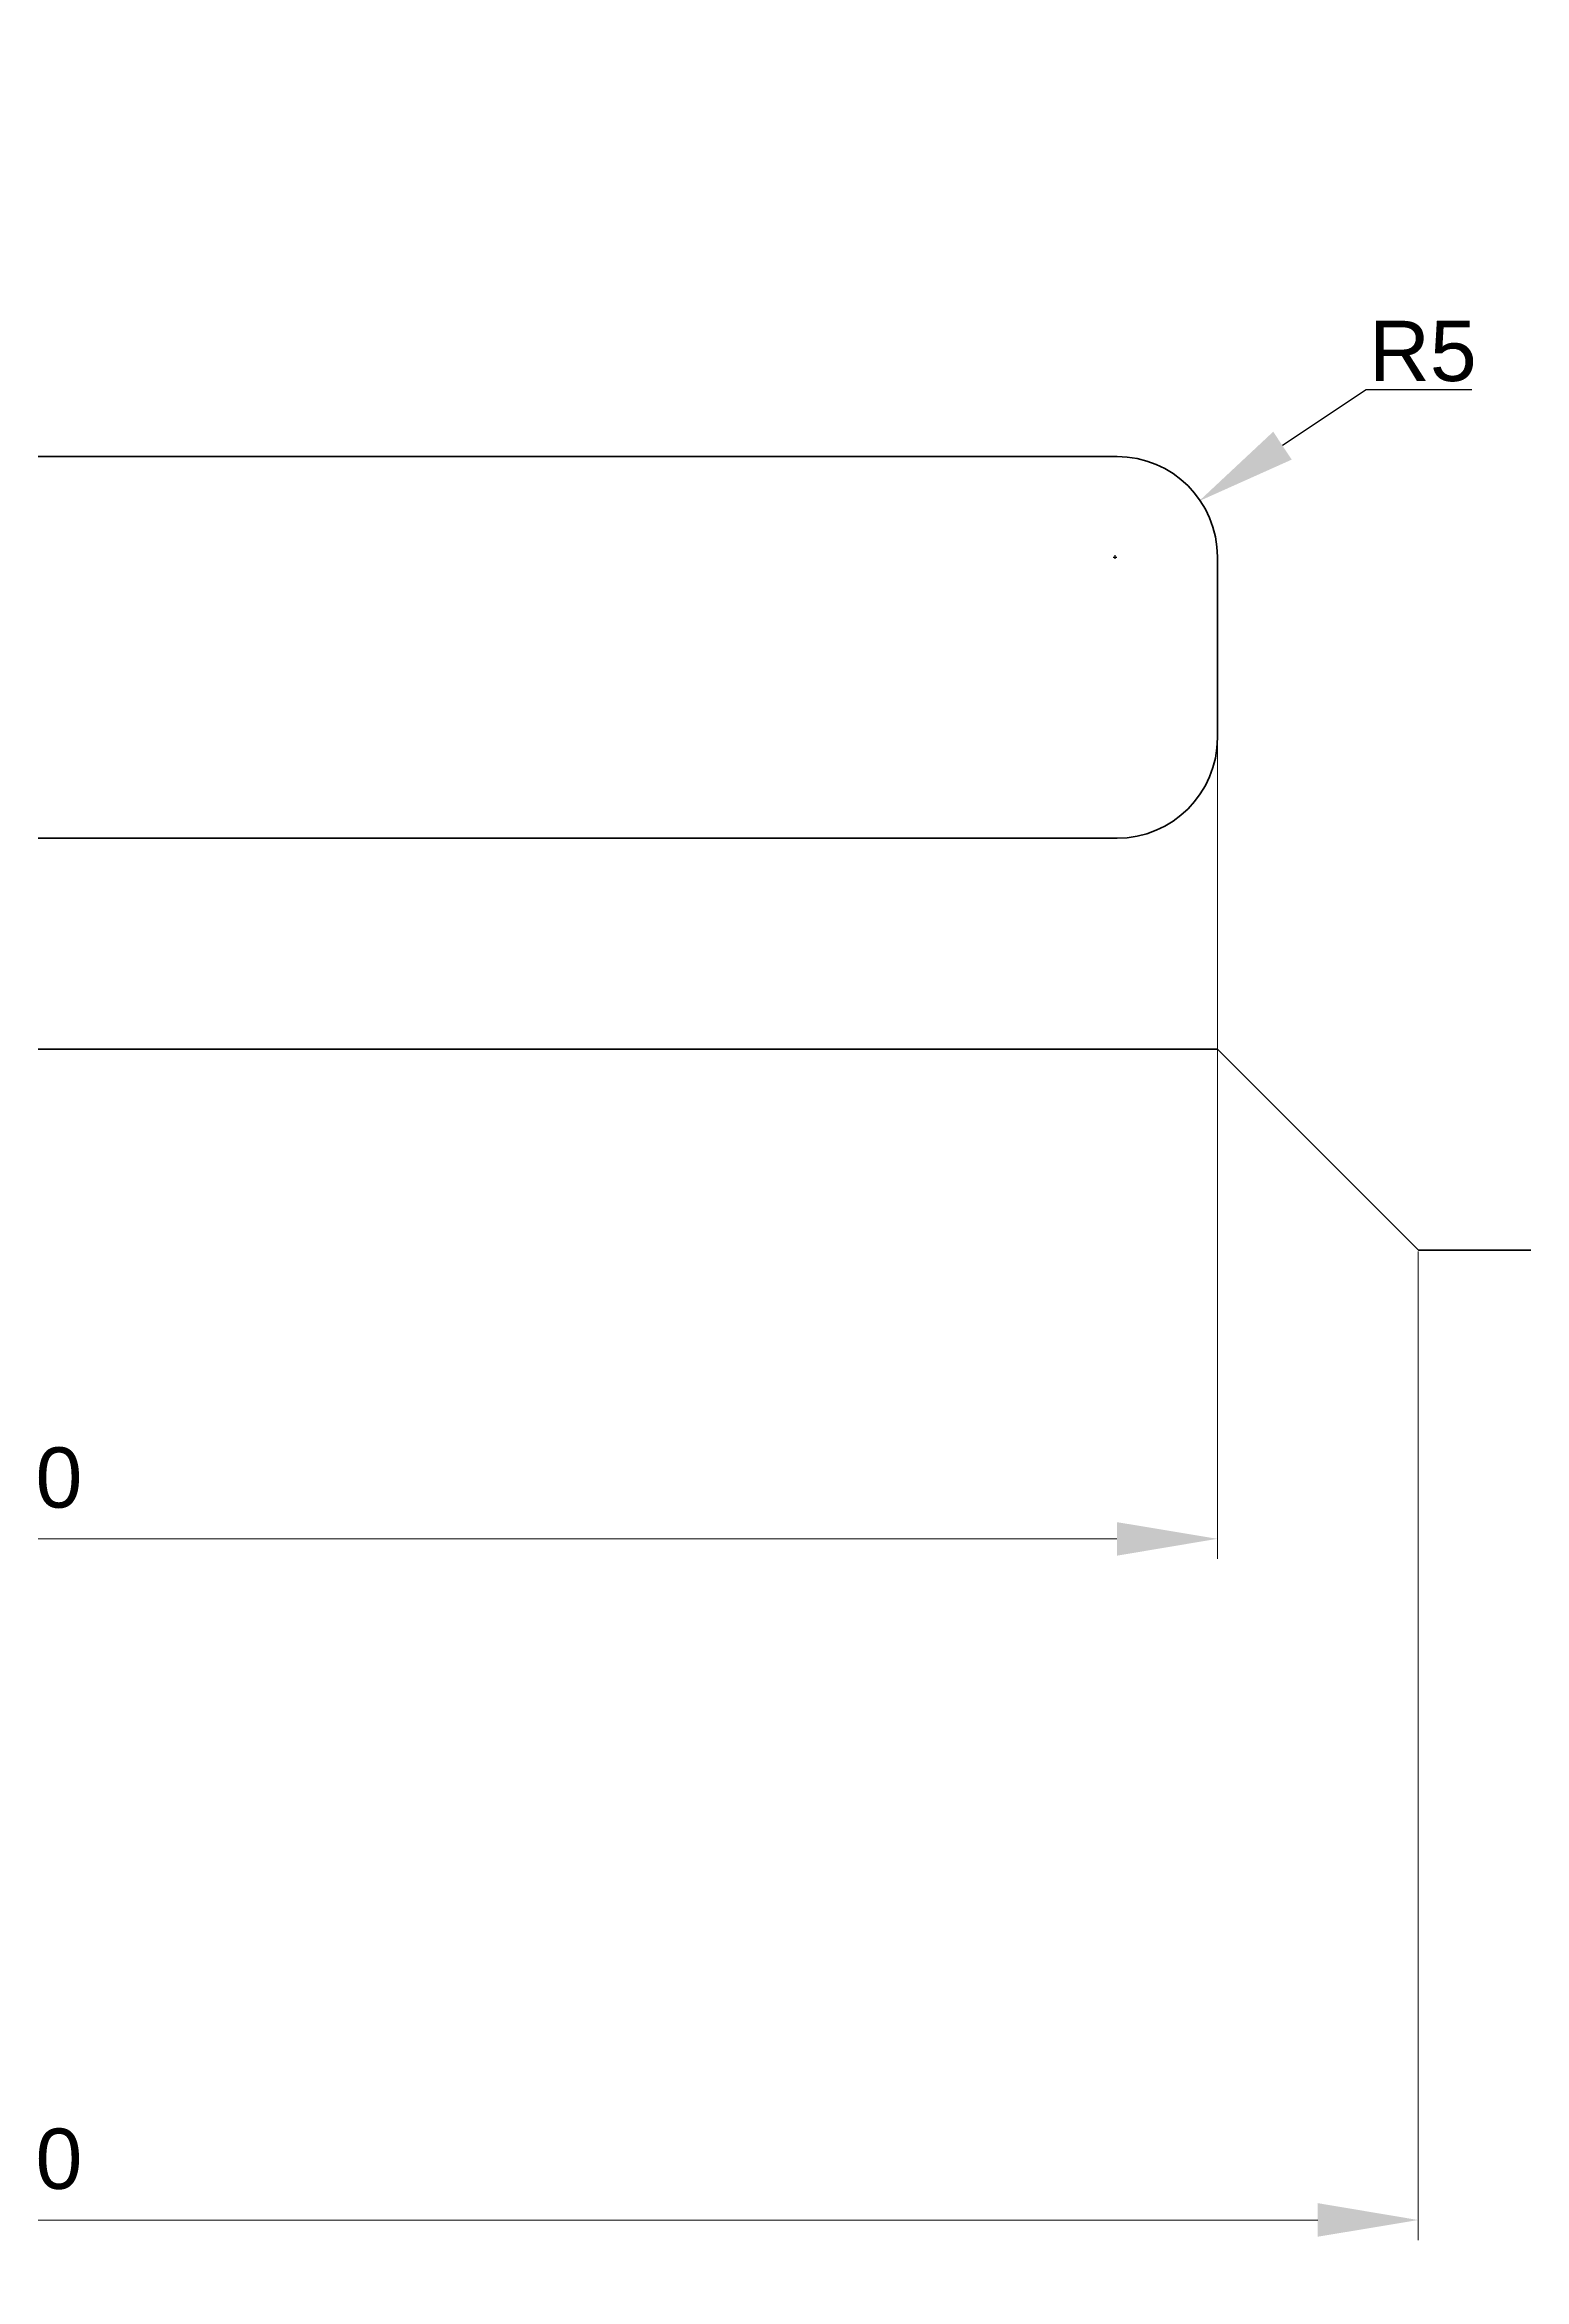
# Model space of a CAD drawing. Header units: inches. Extents: x -122986 to 27550, y -4965 to 6170.
# Drawn here: x 5573.1 to 5646.7, y 1019.7 to 1131 of the extents above; entities that cross this region are included whole.
import ezdxf

# ---------------------------------------------------------------- set-up
doc = ezdxf.new("R2010")
doc.units = ezdxf.units.IN
doc.header["$LTSCALE"] = 2
doc.header["$MEASUREMENT"] = 0
doc.layers.add('1 Kich Thước', color=7, linetype='Continuous', lineweight=15)
doc.layers.add('1 Đậm', color=7, linetype='Continuous', lineweight=50)
doc.styles.add('tinh', font='arial.ttf')
doc.dimstyles.new('Tịnh', dxfattribs={"dimtxt": 0.3, "dimasz": 1.5, "dimexe": 1, "dimexo": 0.0625, "dimgap": 0.4, "dimtad": 1, "dimtoh": 1, "dimzin": 0, "dimdsep": 46, "dimtxsty": 'tinh', "dimcen": 0.09, "dimclrd": 256, "dimclre": 256, "dimclrt": 4, "dimadec": 0, "dimazin": 0, "dimtfac": 1, "dimtofl": 0, "dimtmove": 0, "dimatfit": 3, "dimfxl": 1, "dimtfillclr": 4, "dimtolj": 1, "dimtzin": 0, "dimlwd": -1, "dimlwe": -1, "dimarcsym": 0})

# ---------------------------------------------------------------- blocks, each defined once
blk = doc.blocks.new('*D202')
at = {"layer": '1 Kich Thước', "ltscale": 15, "transparency": 16777216}
for p, q in [((5511.47, 1100.91), (5511.47, 1055.6)), ((5631.47, 1100.91), (5631.47, 1055.6)), ((5516.47, 1056.6), (5626.47, 1056.6))]:
    blk.add_line(p, q, dxfattribs=at)
for points in [[(5516.47, 1057.43), (5516.47, 1055.76), (5511.47, 1056.6)], [(5626.47, 1057.43), (5626.47, 1055.76), (5631.47, 1056.6)]]:
    blk.add_solid(points, dxfattribs=at)
at = {"layer": 'Defpoints', "color": 0, "ltscale": 15, "transparency": 16777216}
for p in [(5511.47, 1100.97), (5631.47, 1100.97), (5631.47, 1056.6)]:
    blk.add_point(p, dxfattribs=at)
at = {"layer": '1 Kich Thước', "color": 4, "ltscale": 15, "transparency": 16777216, "insert": (5571.47, 1059.63), "char_height": 1, "attachment_point": 5, "style": 'tinh'}
blk.add_mtext('\\A1;{\\H3x;120}', dxfattribs=at)
blk = doc.blocks.new('*D229')
at = {"layer": '1 Kich Thước', "ltscale": 15, "transparency": 16777216}
for p, q in [((5626.54, 1300.97), (5754.16, 1300.97)), ((5753.16, 1075.97), (5753.16, 1295.97)), ((5709.54, 1070.97), (5754.16, 1070.97))]:
    blk.add_line(p, q, dxfattribs=at)
for points in [[(5752.33, 1295.97), (5754, 1295.97), (5753.16, 1300.97)], [(5752.33, 1075.97), (5754, 1075.97), (5753.16, 1070.97)]]:
    blk.add_solid(points, dxfattribs=at)
at = {"layer": 'Defpoints', "color": 0, "ltscale": 15, "transparency": 16777216}
for p in [(5626.47, 1300.97), (5753.16, 1300.97), (5709.47, 1070.97)]:
    blk.add_point(p, dxfattribs=at)
at = {"layer": '1 Kich Thước', "color": 4, "ltscale": 15, "transparency": 16777216, "insert": (5750.13, 1185.97), "char_height": 0.3, "attachment_point": 5, "rotation": 90, "style": 'tinh'}
blk.add_mtext('\\A1;{\\H10x;230}', dxfattribs=at)
blk = doc.blocks.new('*D230')
at = {"layer": '1 Kich Thước', "ltscale": 15, "transparency": 16777216}
for p, q in [((5501.47, 1070.91), (5501.47, 1021.69)), ((5641.47, 1070.91), (5641.47, 1021.69)), ((5506.47, 1022.69), (5636.47, 1022.69))]:
    blk.add_line(p, q, dxfattribs=at)
for points in [[(5506.47, 1023.53), (5506.47, 1021.86), (5501.47, 1022.69)], [(5636.47, 1023.53), (5636.47, 1021.86), (5641.47, 1022.69)]]:
    blk.add_solid(points, dxfattribs=at)
at = {"layer": 'Defpoints', "color": 0, "ltscale": 15, "transparency": 16777216}
for p in [(5501.47, 1070.97), (5641.47, 1070.97), (5641.47, 1022.69)]:
    blk.add_point(p, dxfattribs=at)
at = {"layer": '1 Kich Thước', "color": 4, "ltscale": 15, "transparency": 16777216, "insert": (5571.47, 1025.72), "char_height": 0.3, "attachment_point": 5, "style": 'tinh'}
blk.add_mtext('\\A1;{\\H10x;140}', dxfattribs=at)
blk = doc.blocks.new('*D231')
at = {"layer": '1 Kich Thước', "ltscale": 15, "transparency": 16777216}
for p, q in [((5431.47, 1079.16), (5431.47, 987.69)), ((5711.47, 1079.16), (5711.47, 987.69)), ((5436.47, 988.69), (5706.47, 988.69))]:
    blk.add_line(p, q, dxfattribs=at)
for points in [[(5436.47, 989.52), (5436.47, 987.86), (5431.47, 988.69)], [(5706.47, 989.52), (5706.47, 987.86), (5711.47, 988.69)]]:
    blk.add_solid(points, dxfattribs=at)
at = {"layer": 'Defpoints', "color": 0, "ltscale": 15, "transparency": 16777216}
for p in [(5431.47, 1079.22), (5711.47, 1079.22), (5711.47, 988.69)]:
    blk.add_point(p, dxfattribs=at)
at = {"layer": '1 Kich Thước', "color": 4, "ltscale": 15, "transparency": 16777216, "insert": (5571.47, 991.72), "char_height": 0.3, "attachment_point": 5, "style": 'tinh'}
blk.add_mtext('\\A1;{\\H10x;280}', dxfattribs=at)
blk = doc.blocks.new('*D204')
at = {"ltscale": 15, "transparency": 16777216}
for p, q in [((5638.87, 1113.79), (5634.71, 1111.02)), ((5644.13, 1113.79), (5638.87, 1113.79)), ((5626.29, 1105.47), (5626.47, 1105.47)), ((5626.38, 1105.38), (5626.38, 1105.56))]:
    blk.add_line(p, q, dxfattribs=at)
blk.add_solid([(5634.25, 1111.71), (5635.17, 1110.32), (5630.55, 1108.25)], dxfattribs=at)
at = {"layer": 'Defpoints', "color": 0, "ltscale": 15, "transparency": 16777216}
for p in [(5630.55, 1108.25), (5626.38, 1105.47)]:
    blk.add_point(p, dxfattribs=at)
at = {"color": 4, "lineweight": 9, "ltscale": 15, "transparency": 16777216, "insert": (5641.7, 1115.71), "char_height": 0.3, "attachment_point": 5, "style": 'tinh'}
blk.add_mtext('\\A1;{\\H10x;R5}', dxfattribs=at)

msp = doc.modelspace()

# ---------------------------------------------------------------- linework, layer by layer
at = {"layer": '1 Đậm', "lineweight": 50}
for p, q in [((5516.474, 1110.475), (5626.474, 1110.475)), ((5631.474, 1096.475), (5631.474, 1105.475)), ((5516.474, 1091.475), (5626.474, 1091.475)), ((5511.474, 1080.975), (5631.474, 1080.975)), ((5631.474, 1080.975), (5641.474, 1070.975)), ((5709.474, 1070.975), (5641.474, 1070.975)), ((5641.474, 1070.975), (5709.474, 1070.975))]:
    msp.add_line(p, q, dxfattribs=at)
for centre, start, end in [((5626.474, 1105.475), 0, 90), ((5626.474, 1096.475), 270, 0)]:
    msp.add_arc(centre, 5, start, end, dxfattribs=at)

# ---------------------------------------------------------------- dimensions: what is measured, and where the dimension line sits
at = {"lineweight": 9, "ltscale": 15}
dim = msp.add_radius_dim(center=(5626.384, 1105.475), mpoint=(5630.546, 1108.245), text='{\\H10x;R5}', dimstyle='Tịnh', override={"dimasz": 5}, dxfattribs=at)
dim.commit()
dim.dimension.update_dxf_attribs({"geometry": '*D204', "text_midpoint": (5641.7, 1115.713)})
at = {"layer": '1 Kich Thước', "ltscale": 15}
dim = msp.add_linear_dim(base=(5753.162, 1300.975), p1=(5709.474, 1070.975), p2=(5626.474, 1300.975), angle=90, text='{\\H10x;230}', dimstyle='Tịnh', override={"dimtxt": 0.3, "dimasz": 5, "dimgap": 1.5, "dimlwd": 65535}, dxfattribs=at)
dim.commit()
dim.dimension.update_dxf_attribs({"geometry": '*D229', "text_midpoint": (5750.129, 1185.975)})
for base, p1, p2, text, override, picture, middle in [((5631.474, 1056.598), (5511.474, 1100.975), (5631.474, 1100.975), '{\\H3x;120}', {"dimtxt": 1, "dimasz": 5, "dimgap": 1.5, "dimlwd": 65535}, '*D202', (5571.474, 1059.629)), ((5711.474, 988.691), (5431.474, 1079.222), (5711.474, 1079.222), '{\\H10x;280}', {"dimtxt": 0.3, "dimasz": 5, "dimgap": 1.5, "dimlwd": 65535}, '*D231', (5571.474, 991.723)), ((5641.474, 1022.693), (5501.474, 1070.975), (5641.474, 1070.975), '{\\H10x;140}', {"dimtxt": 0.3, "dimasz": 5, "dimgap": 1.5, "dimlwd": 65535}, '*D230', (5571.474, 1025.724))]:
    dim = msp.add_linear_dim(base=base, p1=p1, p2=p2, text=text, dimstyle='Tịnh', override=override, dxfattribs=at)
    dim.commit()
    dim.dimension.update_dxf_attribs({"geometry": picture, "text_midpoint": middle})

doc.saveas('drawing.dxf')
